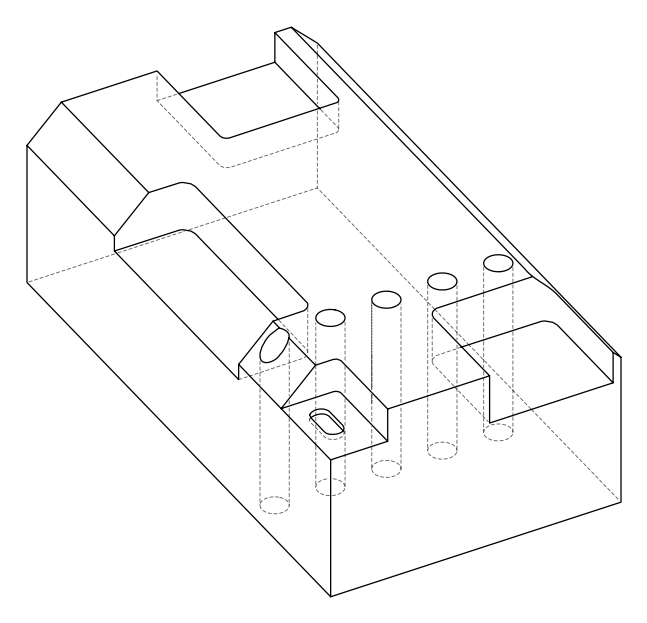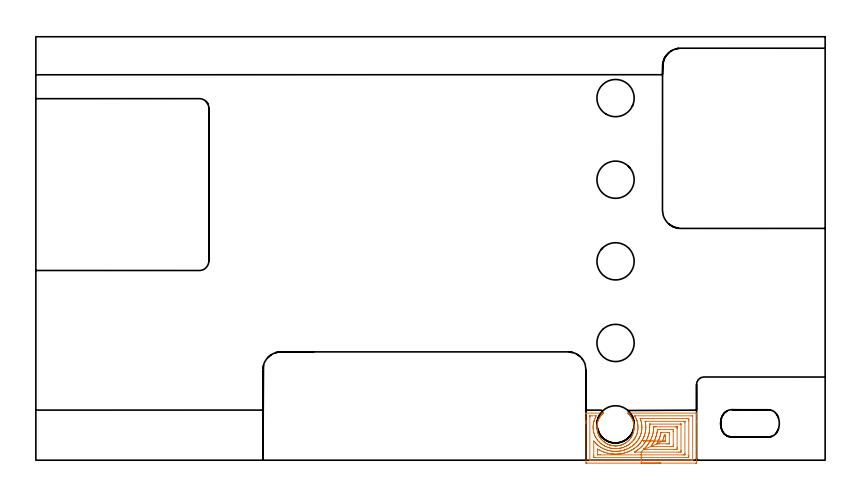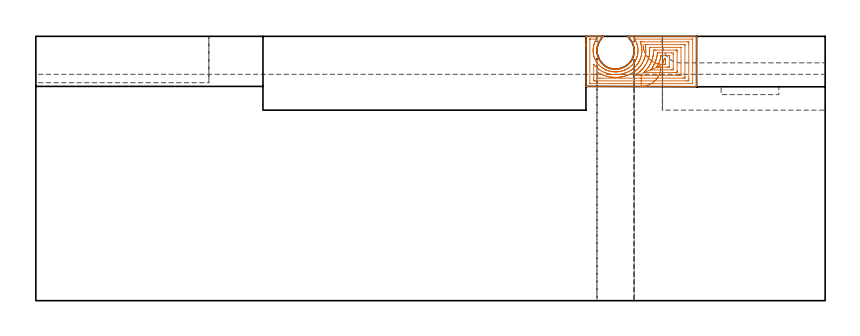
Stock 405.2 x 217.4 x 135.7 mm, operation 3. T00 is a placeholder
(PLAN: 28 operations, 21 tool changes, 173.8 min)
(1 AREA_MILL | FG_CHAMFER_SURFACE | UGT0205_001 | 9.55 min | 41261 mm3)
(2 AREA_MILL_1 | FG_CHAMFER_SURFACE_1 | UGT0205_001 | 20.4 min | 76053 mm3)
(3 AREA_MILL_2 | FG_CHAMFER_SURFACE_2 | UGT0205_001 | 4.08 min | 24124 mm3)
(4 MILL_CORNER_NOTCH_RECTANGULAR | CORNER_NOTCH_RECTANGULAR | NXT0201_008 | Follow Part, ap 1.5, ae 75% | 30.2 min | 70160 mm3)
(5 MILL_RECTANGULAR_POCKET | POCKET_RECTANGULAR_STRAIGHT | NXT0201_009 | Follow Part, ap 2, ae 75% | 0.56 min | 1555 mm3)
(6 MILL_SLOT | SLOT_PARTIAL_RECTANGULAR | NXT0201_012 | Follow Part, ap 4, ae 75% | 34.07 min | 342553 mm3)
(7 MILL_SLOT_1 | SLOT_PARTIAL_RECTANGULAR_1 | NXT0201_009 | Follow Part, ap 2, ae 75% | 48.44 min | 186165 mm3)
(8 MILL_SLOT_2 | SLOT_PARTIAL_RECTANGULAR_2 | NXT0201_012 | Follow Part, ap 4, ae 75% | 19.56 min | 284827 mm3)
(9 SPOT_DRILL | STEP1HOLE | NXT0321_9005460120000 | 0.05 min | 192 mm3)
(10 SPOT_DRILL_1 | STEP1HOLE_1 | NXT0321_9005460120000 | 0.05 min | 188 mm3)
(11 SPOT_DRILL_2 | STEP1HOLE_2 | NXT0321_9005460120000 | 0.05 min | 7 mm3)
(12 SPOT_DRILL_3 | STEP1HOLE_3 | NXT0321_9005460120000 | 0.05 min | 200 mm3)
(13 SPOT_DRILL_4 | STEP1HOLE_4 | NXT0321_9005460120000 | 0.05 min | 200 mm3)
(14 DRILL_BLIND_HOLE_INTO_CENTER | STEP1HOLE | NXT0301_092 | 0.08 min | 1703 mm3)
(15 GUN_DRILL_THROUGH_HOLE | STEP1HOLE | UGT0307_009 | 0.67 min | 13412 mm3)
(16 DRILL_TO_ENLARGE_THROUGH_HOLE | STEP1HOLE | UGT0301_258 | 0.58 min | 23501 mm3)
(17 DRILL_BLIND_HOLE_INTO_CENTER_1 | STEP1HOLE_1 | NXT0301_092 | 0.08 min | 1723 mm3)
(18 GUN_DRILL_THROUGH_HOLE_1 | STEP1HOLE_1 | UGT0307_009 | 0.67 min | 13423 mm3)
(19 DRILL_TO_ENLARGE_THROUGH_HOLE_1 | STEP1HOLE_1 | UGT0301_258 | 0.58 min | 23517 mm3)
(20 DRILL_BLIND_HOLE_INTO_CENTER_2 | STEP1HOLE_2 | NXT0301_092 | 0.08 min | 1149 mm3)
(21 GUN_DRILL_THROUGH_HOLE_2 | STEP1HOLE_2 | UGT0307_009 | 0.67 min | 13413 mm3)
(22 DRILL_TO_ENLARGE_THROUGH_HOLE_2 | STEP1HOLE_2 | UGT0301_258 | 0.58 min | 22254 mm3)
(23 DRILL_BLIND_HOLE_INTO_CENTER_3 | STEP1HOLE_3 | NXT0301_092 | 0.08 min | 1733 mm3)
(24 GUN_DRILL_THROUGH_HOLE_3 | STEP1HOLE_3 | UGT0307_009 | 0.67 min | 13394 mm3)
(25 DRILL_TO_ENLARGE_THROUGH_HOLE_3 | STEP1HOLE_3 | UGT0301_258 | 0.58 min | 23496 mm3)
(26 DRILL_BLIND_HOLE_INTO_CENTER_4 | STEP1HOLE_4 | NXT0301_092 | 0.08 min | 1733 mm3)
(27 GUN_DRILL_THROUGH_HOLE_4 | STEP1HOLE_4 | UGT0307_009 | 0.67 min | 13419 mm3)
(28 DRILL_TO_ENLARGE_THROUGH_HOLE_4 | STEP1HOLE_4 | UGT0301_258 | 0.58 min | 23490 mm3)
(TOOL UGT0205_001 | Chamfer Mill 20 x 3 x 45 deg. | D20 FL50 Z2)
(TOOL NXT0201_008 | ENDMILL 6mm [2P460-0600-NA 1630] | D6 FL26 Z6)
(TOOL NXT0201_009 | ENDMILL 8mm [2P460-0800-NA 1630] | D8 FL26 Z6)
(TOOL NXT0201_012 | ENDMILL 16mm [2P460-1600-NA 1630] | D16 FL38 Z6)
(TOOL NXT0321_9005460120000 | NC Spot Drill, 142deg, 12mm, Carbide, Uncoated | D12 PA142 FL30 Z2)
(TOOL NXT0301_092 | Carbide Drill 12.1mm [860.1-1210-061A1-MM 2214] | D12.1 PA140 FL77 Z2)
(TOOL UGT0307_009 | Gun Drill 12 mm | D12 PA130 FL24 Z1)
(TOOL UGT0301_258 | Twist Drill 19.1 mm | D19.1 PA118 FL140 Z2)
(OP 3 AREA_MILL_2)
G17 G21 G94 G90
T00 M6
G54
G17 G0 G90 X320.8 Y-1.5 S1061 M3
G43 Z145.7 H0
Z120.
G94 G1 X320.762 Z119.128 F250.
X320.648 Z118.264
X320.459 Z117.412
X320.197 Z116.58
X319.863 Z115.774
X319.46 Z115.
X318.992 Z114.264
X318.46 Z113.572
X317.871 Z112.929
X317.228 Z112.34
X316.536 Z111.809
X315.8 Z111.34
X315.026 Z110.937
X314.22 Z110.603
X313.388 Z110.341
X312.536 Z110.152
X311.672 Z110.038
X310.8 Z110.
X282.908
X282.498 Y-1.494 Z110.002
X282.41 Y-1.491 Z110.005
X282.4 Y-1.396 Z110.1
Y18.795 Z130.29
Y19.302 Z130.795
Y20.056 Z131.554
Y20.185 Z131.683
X282.401 Y24.061 Z135.559
X282.41 Y24.195 Z135.693
X282.465 Y24.2 Z135.7
X291.333 Y24.199 Z135.699
X291.338 Y24.197 Z135.697
X291.398 Y24.162 Z135.661
X291.32 Y24.092 Z135.592
X291.152 Y23.942 Z135.442
X290.929 Y23.73 Z135.23
X290.706 Y23.505 Z135.005
X290.617 Y23.41 Z134.91
X290.259 Y23.002 Z134.502
X289.895 Y22.53 Z134.03
X289.621 Y22.135 Z133.635
X289.366 Y21.733 Z133.233
X289.319 Y21.65 Z133.15
X289.088 Y21.213 Z132.713
X288.877 Y20.77 Z132.27
X288.695 Y20.332 Z131.832
X288.533 Y19.89 Z131.39
X288.473 Y19.702 Z131.202
X288.296 Y19.01 Z130.51
X288.204 Y18.571 Z130.071
X288.136 Y18.13 Z129.63
X288.089 Y17.69 Z129.19
X288.063 Y17.25 Z128.75
X288.057 Y16.81 Z128.31
X288.072 Y16.37 Z127.87
X288.106 Y15.929 Z127.429
X288.167 Y15.49 Z126.99
X288.336 Y14.61 Z126.11
X288.399 Y14.353 Z125.853
X288.473 Y14.098 Z125.598
X288.599 Y13.73 Z125.23
X288.768 Y13.288 Z124.788
X288.959 Y12.85 Z124.35
X289.106 Y12.555 Z124.055
X289.155 Y12.456 Z123.956
X289.188 Y12.396 Z123.896
X289.216 Y12.345 Z123.842
X289.276 Y12.234 Z123.733
X289.366 Y12.067 Z123.567
X289.424 Y11.97 Z123.47
X289.541 Y11.792 Z123.292
X289.716 Y11.527 Z123.024
X289.843 Y11.35 Z122.845
X290.026 Y11.09 Z122.59
X290.14 Y10.943 Z122.44
X290.168 Y10.908 Z122.405
X290.259 Y10.797 Z122.294
X290.791 Y10.21 Z121.71
X290.877 Y10.124 Z121.624
X290.968 Y10.033 Z121.533
X291.152 Y9.86 Z121.358
X291.463 Y9.591 Z121.09
X291.65 Y9.438 Z120.937
X291.782 Y9.331 Z120.829
X291.84 Y9.288 Z120.786
X292.045 Y9.137 Z120.635
X292.487 Y8.844 Z120.342
X292.938 Y8.57 Z120.069
X292.971 Y8.552 Z120.05
X293.154 Y8.45 Z119.95
X293.518 Y8.273 Z119.773
X293.831 Y8.132 Z119.63
X294.276 Y7.957 Z119.454
X294.419 Y7.908 Z119.403
X294.596 Y7.845 Z119.343
X294.68 Y7.816 Z119.314
X294.724 Y7.801 Z119.299
X294.862 Y7.762 Z119.257
X295.145 Y7.679 Z119.176
X295.304 Y7.64 Z119.136
X295.618 Y7.561 Z119.059
X295.644 Y7.556 Z119.054
X295.747 Y7.538 Z119.035
X295.834 Y7.521 Z119.021
X295.957 Y7.499 Z118.999
X296.063 Y7.481 Z118.98
X296.109 Y7.475 Z118.973
X296.19 Y7.465 Z118.96
X296.511 Y7.419 Z118.915
X296.621 Y7.41 Z118.904
X296.754 Y7.399 Z118.89
X296.957 Y7.378 Z118.875
X297.404 Y7.354 Z118.852
X297.684 Y7.362 Z118.846
X297.685 Y7.363 Z118.847
X297.686 Z118.848
X297.784 Z118.851
X297.85 Z118.853
X298.297 Y7.381 Z118.881
X298.339 Y7.385 Z118.885
X298.744 Y7.426 Z118.924
X298.846 Y7.441 Z118.937
X299.091 Y7.475 Z118.975
X299.19 Y7.49 Z118.99
X299.63 Y7.57 Z119.07
X300.083 Y7.686 Z119.185
X300.531 Y7.82 Z119.318
X300.617 Y7.851 Z119.347
X300.842 Y7.928 Z119.427
X300.976 Y7.975 Z119.473
X301.425 Y8.16 Z119.657
X301.503 Y8.196 Z119.692
X301.869 Y8.362 Z119.861
X302.046 Y8.45 Z119.95
X302.407 Y8.655 Z120.153
X302.48 Y8.699 Z120.197
X302.762 Y8.87 Z120.367
X303.094 Y9.095 Z120.593
X303.418 Y9.33 Z120.83
X303.655 Y9.52 Z121.02
X304.058 Y9.877 Z121.375
X304.411 Y10.211 Z121.71
X304.548 Y10.353 Z121.852
X304.867 Y10.717 Z122.216
X305.171 Y11.09 Z122.589
X305.363 Y11.35 Z122.848
X305.441 Y11.456 Z122.955
X305.487 Y11.527 Z123.027
X305.528 Y11.591 Z123.091
X305.654 Y11.792 Z123.286
X305.77 Y11.972 Z123.468
X306.018 Y12.407 Z123.907
X306.244 Y12.85 Z124.35
X306.335 Y13.042 Z124.542
X306.597 Y13.73 Z125.23
X306.743 Y14.168 Z125.668
X306.864 Y14.61 Z126.11
X306.962 Y15.049 Z126.549
X307.038 Y15.49 Z126.99
X307.094 Y15.929 Z127.429
X307.128 Y16.37 Z127.87
X307.143 Y16.81 Z128.31
X307.137 Y17.25 Z128.75
X307.111 Y17.69 Z129.19
X307.064 Y18.13 Z129.63
X306.996 Y18.571 Z130.071
X306.908 Y19.01 Z130.51
X306.797 Y19.451 Z130.951
X306.664 Y19.89 Z131.39
X306.508 Y20.326 Z131.826
X306.329 Y20.77 Z132.27
X305.872 Y21.65 Z133.15
X305.441 Y22.346 Z133.846
X305.309 Y22.53 Z134.03
X304.956 Y22.976 Z134.476
X304.584 Y23.41 Z134.91
X304.35 Y23.65 Z135.15
X304.146 Y23.849 Z135.349
X303.979 Y24.004 Z135.504
X303.778 Y24.193 Z135.693
X304.159 Y24.2 Z135.7
X339.135
X339.19 Y24.195 Z135.693
X339.2 Y24.059 Z135.557
Y20.056 Z131.554
Y19.302 Z130.795
Y8.004 Z119.5
Y-0.513 Z110.983
X339.197 Y-1.019 Z110.477
X339.193 Y-1.491 Z110.005
X339.167 Y-1.493 Z110.003
X338.692 Y-1.5 Z110.
X310.8
Y-0.086 Z111.414
X284.627 Y-0.085 Z111.415
X284.475 Y-0.08 Z111.42
X284.409 Y-0.077 Z111.423
X284.405 Y-0.039 Z111.461
X284.403 Y0.002 Z111.502
X284.4 Y0.142 Z111.642
X284.401 Y22.508 Z134.008
X284.405 Y22.694 Z134.194
X284.41 Y22.76 Z134.26
X284.414 Y22.78 Z134.28
X284.419 Y22.781 Z134.281
X284.47 Y22.784 Z134.284
X284.679 Y22.786 Z134.286
X284.729
X287.335 Y22.785 Z134.285
X287.739 Y22.779 Z134.279
X287.353 Y21.971 Z133.471
X287.335 Y21.936 Z133.436
X287.053 Y21.35 Z132.85
X286.927 Y21.069 Z132.569
X286.787 Y20.732 Z132.232
X286.584 Y20.185 Z131.685
X286.55 Y20.085 Z131.585
X286.45 Y19.736 Z131.236
X286.362 Y19.389 Z130.889
X286.343 Y19.302 Z130.802
X286.214 Y18.653 Z130.153
X286.179 Y18.418 Z129.918
X286.113 Y17.871 Z129.371
X286.088 Y17.535 Z129.035
X286.069 Y17.03 Z128.53
X286.072 Y16.651 Z128.151
X286.096 Y16.12 Z127.62
X286.129 Y15.768 Z127.268
X286.227 Y15.107 Z126.607
X286.271 Y14.884 Z126.384
X286.45 Y14.037 Z125.537
X286.464 Y13.986 Z125.486
X286.64 Y13.47 Z124.97
X286.772 Y13.117 Z124.617
X286.988 Y12.58 Z124.08
X287.155 Y12.234 Z123.734
X287.335 Y11.872 Z123.372
X287.637 Y11.35 Z122.85
X288.221 Y10.481 Z121.981
X288.231 Y10.466 Z121.966
X288.256 Y10.431 Z121.931
X288.992 Y9.583 Z121.083
X289.106 Y9.457 Z120.957
X289.491 Y9.08 Z120.58
X289.915 Y8.699 Z120.199
X289.991 Y8.634 Z120.134
X290.341 Y8.351 Z119.851
X290.877 Y7.981 Z119.481
X291.127 Y7.816 Z119.316
X291.762 Y7.433 Z118.933
X292.037 Y7.286 Z118.786
X292.545 Y7.035 Z118.535
X292.648 Y6.988 Z118.488
X292.664 Y6.981 Z118.481
X292.779 Y6.932 Z118.432
X293.533 Y6.646 Z118.146
X293.969 Y6.498 Z117.998
X294.419 Y6.367 Z117.867
X294.56 Y6.331 Z117.831
X295.243 Y6.171 Z117.671
X295.304 Y6.158 Z117.658
X295.355 Y6.15 Z117.65
X295.989 Y6.049 Z117.549
X296.166 Y6.025 Z117.525
X296.19 Y6.022 Z117.522
X296.22 Y6.019 Z117.519
X297.075 Y5.957 Z117.457
X297.172 Y5.952 Z117.452
X297.573 Y5.946 Z117.446
X297.961 Y5.951 Z117.451
X298.056 Y5.954 Z117.454
X298.442 Y5.977 Z117.477
X298.846 Y6.008 Z117.508
X298.883 Y6.012 Z117.512
X299.208 Y6.049 Z117.549
X299.663 Y6.118 Z117.618
X299.732 Y6.129 Z117.629
X299.776 Y6.137 Z117.637
X300.171 Y6.216 Z117.716
X300.495 Y6.293 Z117.793
X300.617 Y6.324 Z117.824
X301.091 Y6.459 Z117.959
X301.503 Y6.589 Z118.089
X301.758 Y6.678 Z118.178
X302.388 Y6.919 Z118.419
X302.398 Y6.923 Z118.423
X302.42 Y6.932 Z118.432
X303.001 Y7.204 Z118.704
X303.273 Y7.342 Z118.842
X303.577 Y7.513 Z119.013
X304.095 Y7.816 Z119.316
X304.159 Y7.857 Z119.357
X304.651 Y8.208 Z119.708
X305.044 Y8.506 Z120.006
X305.276 Y8.699 Z120.199
X305.623 Y9.006 Z120.506
X305.93 Y9.29 Z120.79
X306.076 Y9.437 Z120.937
X306.214 Y9.583 Z121.083
X306.495 Y9.903 Z121.403
X306.815 Y10.277 Z121.777
X306.899 Y10.383 Z121.883
X306.961 Y10.466 Z121.966
X307.269 Y10.897 Z122.397
X307.564 Y11.35 Z122.85
X307.617 Y11.434 Z122.934
X307.701 Y11.577 Z123.077
X307.93 Y12.005 Z123.505
X308.046 Y12.234 Z123.734
X308.222 Y12.597 Z124.097
X308.431 Y13.117 Z124.617
X308.475 Y13.228 Z124.728
X308.586 Y13.535 Z125.035
X308.698 Y13.889 Z125.389
X308.729 Y14.001 Z125.501
X308.876 Y14.595 Z126.095
X308.938 Y14.884 Z126.384
X309.017 Y15.338 Z126.838
X309.071 Y15.768 Z127.268
X309.103 Y16.135 Z127.635
X309.128 Y16.651 Z128.151
X309.132 Y16.991 Z128.491
X309.112 Y17.535 Z129.035
X309.083 Y17.922 Z129.422
X309.021 Y18.418 Z129.918
X308.932 Y18.957 Z130.457
X308.856 Y19.302 Z130.802
X308.633 Y20.139 Z131.639
X308.618 Y20.185 Z131.685
X308.586 Y20.281 Z131.781
X308.278 Y21.069 Z132.569
X308.196 Y21.256 Z132.756
X308. Y21.654 Z133.154
X307.842 Y21.952 Z133.452
X307.701 Y22.216 Z133.716
X307.476 Y22.59 Z134.09
X307.383 Y22.75 Z134.25
X307.369 Y22.777 Z134.277
X307.376 Y22.779 Z134.279
X307.419 Y22.782 Z134.282
X307.513 Y22.784 Z134.284
X307.701 Y22.786 Z134.286
X307.751
X336.973 Y22.785 Z134.285
X337.125 Y22.78 Z134.28
X337.191 Y22.777 Z134.277
X337.195 Y22.739 Z134.239
X337.197 Y22.698 Z134.198
X337.2 Y22.558 Z134.058
X337.199 Y0.192 Z111.692
X337.195 Y0.006 Z111.506
X337.19 Y-0.06 Z111.44
X337.186 Y-0.08 Z111.42
X337.181 Y-0.081 Z111.419
X337.13 Y-0.084 Z111.416
X336.921 Y-0.086 Z111.414
X336.871
X310.8
Y1.328 Z112.828
X287.335 Y1.329 Z112.829
X286.749 Y1.332 Z112.832
X286.45 Y1.336 Z112.836
X286.408 Y1.631 Z113.131
X286.403 Y1.678 Z113.178
X286.4 Y2.515 Z114.015
Y9.632 Z121.132
X286.403 Y9.682 Z121.182
X286.41 Y9.78 Z121.28
X286.42 Y9.854 Z121.354
X287.335 Y8.783 Z120.283
X287.375 Y8.739 Z120.239
X287.413 Y8.699 Z120.199
X287.823 Y8.299 Z119.799
X288.221 Y7.933 Z119.433
X288.358 Y7.816 Z119.316
X288.772 Y7.48 Z118.98
X289.106 Y7.233 Z118.733
X289.535 Y6.932 Z118.432
X289.991 Y6.643 Z118.143
X290.71 Y6.216 Z117.716
X290.877 Y6.13 Z117.63
X291.042 Y6.049 Z117.549
X291.762 Y5.719 Z117.219
X292.162 Y5.564 Z117.064
X292.648 Y5.377 Z116.877
X293.277 Y5.165 Z116.665
X293.533 Y5.09 Z116.59
X293.638 Y5.061 Z116.561
X294.419 Y4.877 Z116.377
X294.787 Y4.798 Z116.298
X295.304 Y4.715 Z116.215
X295.834 Y4.636 Z116.136
X296.19 Y4.605 Z116.105
X296.798 Y4.558 Z116.058
X297.075 Y4.542 Z116.042
X297.708 Y4.534 Z116.034
X297.961 Y4.538 Z116.038
X298.562 Y4.566 Z116.066
X298.846 Y4.588 Z116.088
X299.371 Y4.641 Z116.141
X299.732 Y4.688 Z116.188
X300.147 Y4.751 Z116.251
X300.617 Y4.837 Z116.337
X300.888 Y4.895 Z116.395
X301.503 Y5.049 Z116.549
X301.595 Y5.074 Z116.574
X301.917 Y5.165 Z116.665
X302.274 Y5.28 Z116.78
X302.388 Y5.319 Z116.819
X302.921 Y5.517 Z117.017
X303.273 Y5.656 Z117.156
X303.55 Y5.773 Z117.273
X304.171 Y6.049 Z117.549
X304.735 Y6.358 Z117.858
X305.044 Y6.537 Z118.037
X305.291 Y6.687 Z118.187
X305.675 Y6.932 Z118.432
X305.827 Y7.035 Z118.535
X305.93 Y7.108 Z118.608
X306.335 Y7.411 Z118.911
X306.815 Y7.787 Z119.287
X306.831 Y7.8 Z119.3
X306.849 Y7.816 Z119.316
X307.293 Y8.223 Z119.723
X307.701 Y8.604 Z120.104
X307.748 Y8.652 Z120.152
X307.792 Y8.699 Z120.199
X308.163 Y9.121 Z120.621
X308.586 Y9.616 Z121.116
X308.945 Y10.109 Z121.609
X309.19 Y10.466 Z121.966
X309.302 Y10.636 Z122.136
X309.472 Y10.904 Z122.404
X309.632 Y11.19 Z122.69
X309.718 Y11.35 Z122.85
X309.935 Y11.771 Z123.271
X310.155 Y12.234 Z123.734
X310.216 Y12.375 Z123.875
X310.357 Y12.728 Z124.228
X310.461 Y13.014 Z124.514
X310.495 Y13.117 Z124.617
X310.675 Y13.684 Z125.184
X310.758 Y14.001 Z125.501
X310.854 Y14.389 Z125.889
X310.953 Y14.884 Z126.384
X310.996 Y15.13 Z126.63
X311.077 Y15.768 Z127.268
X311.093 Y15.917 Z127.417
X311.132 Y16.651 Z128.151
X311.135 Y16.758 Z128.258
X311.116 Y17.535 Z129.035
X311.11 Y17.667 Z129.167
X311.029 Y18.418 Z129.918
X310.998 Y18.662 Z130.162
X310.878 Y19.302 Z130.802
X310.768 Y19.776 Z131.276
X310.651 Y20.185 Z131.685
X310.551 Y20.524 Z132.024
X310.36 Y21.066 Z132.566
X310.278 Y21.291 Z132.791
X310.265 Y21.33 Z132.83
X310.257 Y21.365 Z132.865
X310.268 Y21.367 Z132.867
X310.357 Y21.369 Z132.869
X310.94 Y21.371 Z132.871
X311.243
X334.265
X334.851 Y21.368 Z132.868
X335.15 Y21.364 Z132.864
X335.192 Y21.069 Z132.569
X335.197 Y21.022 Z132.522
X335.2 Y20.185 Z131.685
Y2.465 Z113.965
X335.197 Y1.631 Z113.131
X335.195 Y1.587 Z113.087
X335.15 Y1.336 Z112.836
X334.566 Y1.331 Z112.831
X333.379 Y1.328 Z112.828
X310.8
Y2.743 Z114.243
X289.763
X289.106 Y2.744 Z114.244
X288.454 Y2.748 Z114.248
X288.414 Y2.749 Z114.249
X288.41 Y2.783 Z114.283
X288.405 Y2.87 Z114.37
X288.402 Y3.046 Z114.546
X288.4 Y4.461 Z115.961
X288.401 Y5.165 Z116.665
X288.403 Y5.518 Z117.018
X288.407 Y5.693 Z117.193
X288.409 Y5.723 Z117.223
X289.106 Y5.318 Z116.818
X289.376 Y5.165 Z116.665
X289.778 Y4.952 Z116.452
X289.991 Y4.848 Z116.348
X290.592 Y4.566 Z116.066
X290.877 Y4.448 Z115.948
X291.296 Y4.282 Z115.782
X291.762 Y4.109 Z115.609
X292.027 Y4.018 Z115.518
X292.648 Y3.824 Z115.324
X293.275 Y3.656 Z115.156
X293.533 Y3.596 Z115.096
X294.417 Y3.4 Z114.9
X294.426 Y3.398 Z114.898
X295.304 Y3.267 Z114.767
X295.456 Y3.247 Z114.747
X295.951 Y3.198 Z114.698
X296.19 Y3.177 Z114.677
X296.429 Y3.159 Z114.659
X296.683 Y3.145 Z114.645
X297.075 Y3.127 Z114.627
X297.354 Y3.12 Z114.62
X297.613 Y3.119 Z114.619
X297.961 Y3.123 Z114.623
X298.229 Y3.131 Z114.631
X298.615 Y3.149 Z114.649
X298.846 Y3.163 Z114.663
X299.066 Y3.179 Z114.679
X299.285 Y3.2 Z114.7
X299.732 Y3.247 Z114.747
X299.867 Y3.263 Z114.763
X300.031 Y3.285 Z114.785
X300.617 Y3.37 Z114.87
X300.642 Y3.374 Z114.874
X300.778 Y3.398 Z114.898
X301.38 Y3.521 Z115.021
X301.503 Y3.549 Z115.049
X302.087 Y3.698 Z115.198
X302.388 Y3.78 Z115.28
X302.777 Y3.894 Z115.394
X303.273 Y4.052 Z115.552
X303.444 Y4.112 Z115.612
X303.91 Y4.282 Z115.782
X304.089 Y4.352 Z115.852
X304.159 Y4.381 Z115.881
X304.708 Y4.618 Z116.118
X305.044 Y4.77 Z116.27
X305.314 Y4.896 Z116.396
X305.836 Y5.165 Z116.665
X305.897 Y5.198 Z116.698
X305.93 Y5.217 Z116.717
X306.451 Y5.528 Z117.028
X306.815 Y5.753 Z117.253
X306.994 Y5.87 Z117.37
X307.257 Y6.049 Z117.549
X307.515 Y6.234 Z117.734
X307.701 Y6.371 Z117.871
X308.014 Y6.62 Z118.12
X308.399 Y6.932 Z118.432
X308.586 Y7.094 Z118.594
X308.962 Y7.441 Z118.941
X309.36 Y7.816 Z119.316
X309.416 Y7.872 Z119.372
X309.472 Y7.931 Z119.431
X309.831 Y8.341 Z119.841
X310.141 Y8.699 Z120.199
X310.24 Y8.817 Z120.317
X310.357 Y8.963 Z120.463
X310.621 Y9.32 Z120.82
X310.808 Y9.583 Z121.083
X310.984 Y9.841 Z121.341
X311.243 Y10.236 Z121.736
X311.329 Y10.38 Z121.88
X311.378 Y10.466 Z121.966
X311.64 Y10.953 Z122.453
X311.846 Y11.35 Z122.85
X311.939 Y11.539 Z123.039
X312.128 Y11.952 Z123.452
X312.208 Y12.154 Z123.654
X312.237 Y12.234 Z123.734
X312.441 Y12.805 Z124.305
X312.544 Y13.117 Z124.617
X312.654 Y13.476 Z124.976
X312.791 Y14.001 Z125.501
X312.835 Y14.179 Z125.679
X312.977 Y14.884 Z126.384
X312.982 Y14.915 Z126.415
X313.014 Y15.135 Z126.635
X313.081 Y15.701 Z127.201
X313.086 Y15.768 Z127.268
X313.13 Y16.535 Z128.035
X313.131 Y16.651 Z128.151
X313.122 Y17.427 Z128.927
X313.115 Y17.535 Z129.035
X313.047 Y18.385 Z129.885
X313.043 Y18.418 Z129.918
X313.014 Y18.665 Z130.165
X312.903 Y19.302 Z130.802
X312.879 Y19.437 Z130.937
X312.832 Y19.676 Z131.176
X312.779 Y19.951 Z131.451
X312.85 Y19.953 Z131.453
X313.014 Y19.955 Z131.455
X313.243 Y19.957 Z131.457
X332.494
X332.724 Y19.956 Z131.456
X333.173 Y19.95 Z131.45
X333.19 Y19.948 Z131.448
X333.193 Y19.922 Z131.422
X333.197 Y19.859 Z131.359
X333.199 Y19.733 Z131.233
X333.2 Y19.481 Z130.981
Y3.398 Z114.898
X333.198 Y3.046 Z114.546
X333.195 Y2.87 Z114.37
X333.19 Y2.783 Z114.283
X333.186 Y2.749 Z114.249
X333.146 Y2.748 Z114.248
X332.494 Y2.744 Z114.244
X332.265 Y2.743 Z114.243
X310.8
Y4.157 Z115.657
X307.701
X307.576 Y4.159 Z115.659
X307.326 Y4.164 Z115.664
X307.288 Y4.166 Z115.666
X307.329 Y4.192 Z115.692
X307.401 Y4.238 Z115.738
X307.701 Y4.418 Z115.918
X308.158 Y4.709 Z116.209
X308.586 Y4.989 Z116.489
X308.691 Y5.061 Z116.561
X308.836 Y5.165 Z116.665
X309.199 Y5.437 Z116.937
X309.472 Y5.646 Z117.146
X309.695 Y5.826 Z117.326
X309.963 Y6.049 Z117.549
X310.173 Y6.232 Z117.732
X310.357 Y6.398 Z117.898
X310.633 Y6.657 Z118.157
X310.919 Y6.932 Z118.432
X311.08 Y7.095 Z118.595
X311.243 Y7.266 Z118.766
X311.501 Y7.558 Z119.058
X311.724 Y7.816 Z119.316
X311.908 Y8.036 Z119.536
X312.128 Y8.307 Z119.807
X312.297 Y8.531 Z120.031
X312.418 Y8.699 Z120.199
X312.663 Y9.05 Z120.55
X313.014 Y9.57 Z121.07
X313.021 Y9.583 Z121.083
X313.339 Y10.141 Z121.641
X313.518 Y10.466 Z121.966
X313.649 Y10.716 Z122.216
X313.899 Y11.22 Z122.72
X313.939 Y11.31 Z122.81
X313.956 Y11.35 Z122.85
X314.191 Y11.942 Z123.442
X314.299 Y12.234 Z123.734
X314.425 Y12.592 Z124.092
X314.593 Y13.117 Z124.617
X314.637 Y13.264 Z124.764
X314.785 Y13.826 Z125.326
X314.818 Y13.967 Z125.467
X314.825 Y14.001 Z125.501
X314.957 Y14.712 Z126.212
X314.982 Y14.884 Z126.384
X315.058 Y15.495 Z126.995
X315.08 Y15.768 Z127.268
X315.117 Y16.32 Z127.82
X315.128 Y16.651 Z128.151
X315.124 Y17.196 Z128.696
X315.113 Y17.535 Z129.035
X315.072 Y18.132 Z129.632
X315.051 Y18.418 Z129.918
X315.047 Y18.497 Z129.997
Y18.53 Z130.03
X315.17 Y18.536 Z130.036
X315.42 Y18.541 Z130.041
X315.545 Y18.543 Z130.043
X330.848 Y18.542 Z130.042
X331.098 Y18.54 Z130.04
X331.168 Y18.536 Z130.036
X331.192 Y18.533 Z130.033
X331.194 Y18.527 Z130.027
X331.197 Y18.486 Z129.986
X331.199 Y18.418 Z129.918
X331.2 Y5.165 Z116.665
X331.199 Y4.691 Z116.191
X331.193 Y4.282 Z115.782
X331.19 Y4.17 Z115.67
X330.973 Y4.162 Z115.662
X330.847 Y4.158 Z115.658
X330.723 Y4.157 Z115.657
X329.963
X310.8
X312.012 Y5.586 Z117.086
X312.054 Y5.631 Z117.131
X312.082 Y5.659 Z117.159
X312.128 Y5.704 Z117.204
X312.304 Y5.873 Z117.373
X312.484 Y6.049 Z117.549
X312.744 Y6.313 Z117.813
X313.014 Y6.599 Z118.099
X313.171 Y6.776 Z118.276
X313.306 Y6.932 Z118.432
X313.576 Y7.255 Z118.755
X313.899 Y7.647 Z119.147
X313.972 Y7.743 Z119.243
X314.025 Y7.816 Z119.316
X314.34 Y8.26 Z119.76
X314.645 Y8.699 Z120.199
X314.701 Y8.783 Z120.283
X314.785 Y8.912 Z120.412
X315.035 Y9.333 Z120.833
X315.178 Y9.583 Z121.083
X315.352 Y9.901 Z121.401
X315.649 Y10.466 Z121.966
X315.656 Y10.48 Z121.98
X315.67 Y10.509 Z122.009
X315.926 Y11.094 Z122.594
X316.032 Y11.35 Z122.85
X316.178 Y11.726 Z123.226
X316.363 Y12.234 Z123.734
X316.413 Y12.376 Z123.876
X316.556 Y12.821 Z124.321
X316.619 Y13.054 Z124.554
X316.635 Y13.117 Z124.617
X316.79 Y13.766 Z125.266
X316.838 Y14.001 Z125.501
X316.932 Y14.508 Z126.008
X316.988 Y14.884 Z126.384
X317.039 Y15.285 Z126.785
X317.082 Y15.768 Z127.268
X317.106 Y16.102 Z127.602
X317.128 Y16.651 Z128.151
X317.135 Y16.956 Z128.456
X317.141 Y17.062 Z128.562
X317.151 Y17.122 Z128.622
X317.202 Y17.124 Z128.624
X317.441 Y17.126 Z128.626
X317.848 Y17.128 Z128.628
X318.326 Y17.129 Z128.629
X328.474
X328.952 Y17.127 Z128.627
X329.111 Y17.125 Z128.625
X329.168 Y17.122 Z128.622
X329.19 Y17.118 Z128.618
X329.193 Y17.063 Z128.563
X329.197 Y16.899 Z128.399
X329.199 Y16.651 Z128.151
X329.2 Y16.404 Z127.904
Y6.685 Z118.185
X329.198 Y6.049 Z117.549
X329.195 Y5.807 Z117.307
X329.182 Y5.578 Z117.078
X328.952 Y5.575 Z117.075
X328.544 Y5.572 Z117.072
X328.067 Y5.571 Z117.071
X327.66
X312.607
X312.253 Y5.573 Z117.073
X312.128 Y5.575 Z117.075
X312.071 Y5.578 Z117.078
X312.012 Y5.586 Z117.086
X315.67 Y6.986 Z118.486
X316.017 Y7.47 Z118.97
X316.262 Y7.816 Z119.316
X316.381 Y7.99 Z119.49
X316.556 Y8.251 Z119.751
X316.726 Y8.529 Z120.029
X316.827 Y8.699 Z120.199
X317.05 Y9.089 Z120.589
X317.323 Y9.583 Z121.083
X317.364 Y9.66 Z121.16
X317.441 Y9.812 Z121.312
X317.651 Y10.257 Z121.757
X317.744 Y10.466 Z121.966
X317.918 Y10.875 Z122.375
X318.109 Y11.35 Z122.85
X318.169 Y11.507 Z123.007
X318.326 Y11.944 Z123.444
X318.397 Y12.164 Z123.664
X318.417 Y12.234 Z123.734
X318.593 Y12.851 Z124.351
X318.662 Y13.117 Z124.617
X318.768 Y13.561 Z125.061
X318.857 Y14.001 Z125.501
X318.912 Y14.3 Z125.8
X319. Y14.884 Z126.384
X319.026 Y15.069 Z126.569
X319.046 Y15.218 Z126.718
X319.078 Y15.46 Z126.96
X319.117 Y15.708 Z127.208
X319.212 Y15.712 Z127.212
X319.266 Y15.713 Z127.213
X320.097 Y15.715 Z127.215
X326.349 Y15.714 Z127.214
X327.181 Y15.708 Z127.208
X327.2 Y14.884 Z126.384
Y14.866 Z126.366
Y7.797 Z119.297
X327.181 Y6.992 Z118.492
X327.123 Y6.991 Z118.491
X326.296 Y6.986 Z118.486
X326.243 Y6.985 Z118.485
X315.67 Y6.986 Z118.486
X318.84 Y8.407 Z119.907
X318.887 Y8.5 Z120.
X318.943 Y8.61 Z120.11
X319.212 Y9.115 Z120.615
X319.367 Y9.428 Z120.928
X319.44 Y9.583 Z121.083
X319.646 Y10.034 Z121.534
X319.835 Y10.466 Z121.966
X319.912 Y10.652 Z122.152
X320.097 Y11.126 Z122.626
X320.156 Y11.291 Z122.791
X320.176 Y11.35 Z122.85
X320.374 Y11.958 Z123.458
X320.456 Y12.234 Z123.734
X320.572 Y12.644 Z124.144
X320.693 Y13.117 Z124.617
X320.748 Y13.352 Z124.852
X320.88 Y14.001 Z125.501
X320.897 Y14.086 Z125.586
X320.909 Y14.148 Z125.648
X320.928 Y14.241 Z125.741
X320.938 Y14.284 Z125.784
X320.95 Y14.294 Z125.794
X320.983 Y14.295 Z125.795
X321.569 Y14.299 Z125.799
X324.224 Y14.3 Z125.8
X324.525 Y14.299 Z125.799
X325.114 Y14.296 Z125.796
X325.17 Y14.294 Z125.794
X325.19 Y14.284 Z125.784
X325.196 Y14.214 Z125.714
X325.198 Y14.001 Z125.501
X325.2 Y13.327 Z124.827
X325.199 Y8.699 Z120.199
X325.197 Y8.531 Z120.031
X325.194 Y8.447 Z119.947
X325.191 Y8.411 Z119.911
X325.125 Y8.407 Z119.907
X324.823 Y8.402 Z119.902
X324.525 Y8.4 Z119.9
X323.94
X320.097
X319.512
X319.212 Y8.401 Z119.901
X318.84 Y8.407 Z119.907
X321.668 Y9.821 Z121.321
X321.76 Y10.064 Z121.564
X321.78 Y10.116 Z121.616
X321.916 Y10.466 Z121.966
X322.137 Y11.082 Z122.582
X322.227 Y11.35 Z122.85
X322.355 Y11.748 Z123.248
X322.499 Y12.234 Z123.734
X322.556 Y12.431 Z123.931
X322.591 Y12.56 Z124.06
X322.636 Y12.723 Z124.223
X322.68 Y12.879 Z124.379
X322.754 Y12.881 Z124.381
X322.988 Y12.884 Z124.384
X323.125 Y12.881 Z124.381
X323.186 Y12.879 Z124.379
X323.19 Y12.845 Z124.345
X323.197 Y12.675 Z124.175
X323.199 Y12.234 Z123.734
X323.2 Y11.788 Z123.288
X323.198 Y10.023 Z121.523
X323.193 Y9.873 Z121.373
X323.19 Y9.825 Z121.325
X323.161 Y9.821 Z121.321
X323.081 Y9.818 Z121.318
X322.754 Y9.815 Z121.315
X322.522 Y9.814 Z121.314
X322.34 Y9.815 Z121.315
X321.868 Y9.818 Z121.318
X321.668 Y9.821 Z121.321
X320.797 Y9.831 Z121.369
X319.934 Y9.841 Z121.493
X319.085 Y9.852 Z121.692
X318.256 Y9.861 Z121.965
X317.454 Y9.871 Z122.308
X316.685 Y9.88 Z122.72
X315.955 Y9.889 Z123.197
X315.269 Y9.897 Z123.737
X314.633 Y9.905 Z124.334
X314.052 Y9.912 Z124.984
X313.529 Y9.918 Z125.682
X313.069 Y9.923 Z126.424
X312.675 Y9.928 Z127.202
X312.351 Y9.932 Z128.012
X312.099 Y9.935 Z128.847
X311.92 Y9.937 Z129.701
X311.816 Y9.938 Z130.567
X311.789 Z131.439
G0 Z145.7
M5
M2
